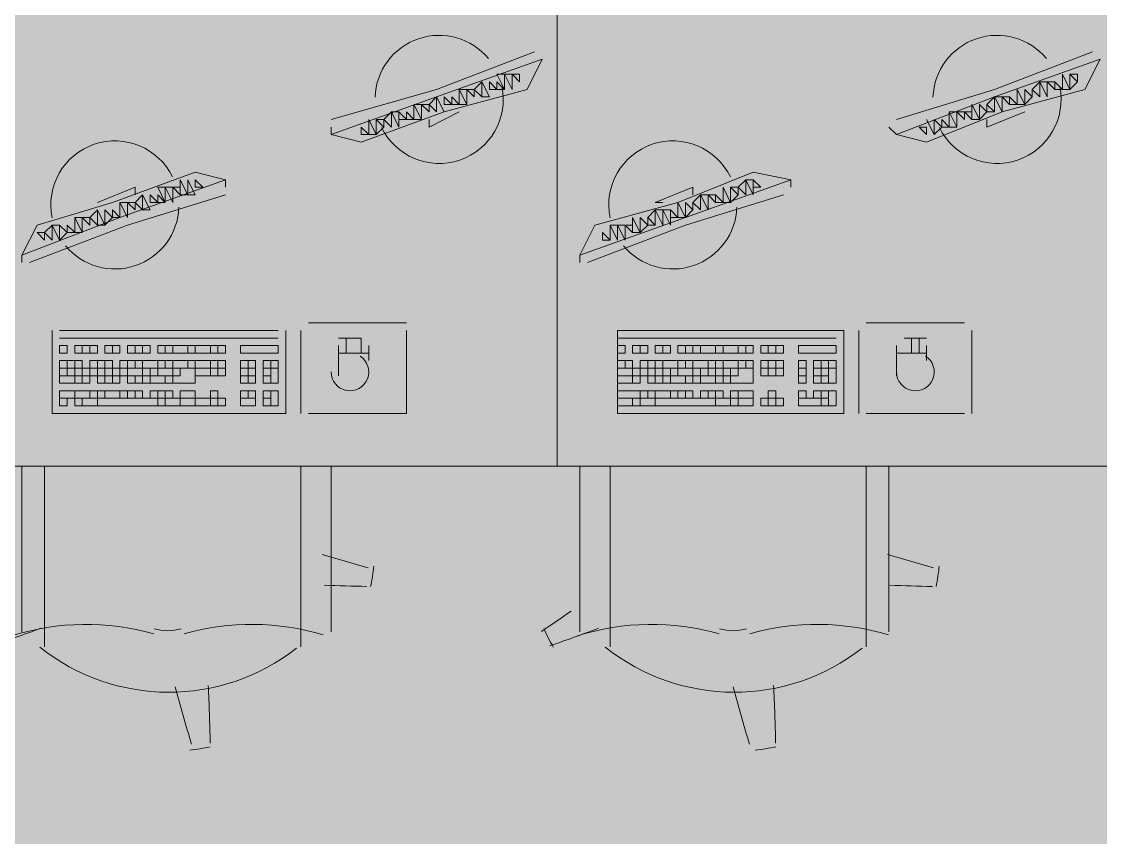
# Model space of a CAD drawing. Header units: millimetres. Extents: x -59 to 47, y 152 to 919.
# Drawn here: x 24.35 to 26.496, y 464.267 to 465.891 of the extents above; entities that cross this region are included whole.
import ezdxf

# ---------------------------------------------------------------- set-up
doc = ezdxf.new("R2010")
doc.units = ezdxf.units.MM
doc.layers.add('PDF_014405$FT-FIXFIT', color=7, linetype='Continuous')
doc.layers.add('PDF_014405$HL-TMP', color=7, linetype='Continuous', true_color=0xe6db59)

msp = doc.modelspace()

# ---------------------------------------------------------------- linework, layer by layer
at = {"layer": 'PDF_014405$FT-FIXFIT', "lineweight": 0}
for points in [[(24.3054, 466.2211), (25.4153, 466.2211), (25.4153, 465.0062), (24.3054, 465.0062)], [(25.4153, 466.2211), (26.5252, 466.2211), (26.5252, 465.0062), (25.4153, 465.0062)], [(25.3103, 465.7861), (25.2953, 465.7861), (25.3103, 465.7561)], [(25.3253, 465.7861), (25.3103, 465.7861), (25.3253, 465.7561), (25.3253, 465.7711)], [(25.3403, 465.7861), (25.3253, 465.7861), (25.3403, 465.7711)], [(26.4202, 465.7861), (26.4202, 465.7561), (26.4352, 465.7561)], [(26.4352, 465.7861), (26.4352, 465.7561), (26.4502, 465.7711)], [(26.4502, 465.7861), (26.4352, 465.7861), (26.4502, 465.7711)], [(25.2653, 465.7711), (25.2503, 465.7561), (25.2653, 465.7411)], [(25.2653, 465.7711), (25.2653, 465.7411), (25.2803, 465.7411)], [(25.2803, 465.7711), (25.2803, 465.7561), (25.2953, 465.7561)], [(25.2953, 465.7711), (25.2953, 465.7561), (25.3103, 465.7561)], [(26.3752, 465.7711), (26.3602, 465.7561), (26.3752, 465.7411)], [(26.3902, 465.7711), (26.3752, 465.7711), (26.3902, 465.7411)], [(26.4052, 465.7711), (26.3902, 465.7711), (26.4052, 465.7561)], [(26.4052, 465.7711), (26.4052, 465.7561), (26.4202, 465.7561)], [(25.2203, 465.7561), (25.2203, 465.7261), (25.2353, 465.7261)], [(25.2353, 465.7561), (25.2203, 465.7561), (25.2353, 465.7261), (25.2353, 465.7411)], [(25.2503, 465.7561), (25.2353, 465.7561), (25.2503, 465.7411)], [(26.3302, 465.7561), (26.3302, 465.7261), (26.3452, 465.7261)], [(26.3452, 465.7561), (26.3452, 465.7261), (26.3602, 465.7411)], [(25.1303, 465.7261), (25.1303, 465.6961), (25.1453, 465.6961)], [(25.1453, 465.7261), (25.1303, 465.7261), (25.1453, 465.6961), (25.1453, 465.7111)], [(25.1603, 465.7261), (25.1453, 465.7261), (25.1603, 465.7111)], [(25.1753, 465.7411), (25.1603, 465.7261), (25.1753, 465.7111)], [(25.1903, 465.7411), (25.1903, 465.7261), (25.2053, 465.7261)], [(25.2053, 465.7411), (25.2053, 465.7261), (25.2203, 465.7261)], [(26.2402, 465.7261), (26.2402, 465.6961), (26.2552, 465.6961)], [(26.2552, 465.7261), (26.2552, 465.6961), (26.2702, 465.7111)], [(26.2852, 465.7411), (26.2702, 465.7261), (26.2852, 465.7111)], [(26.2702, 465.7261), (26.2702, 465.7111), (26.2852, 465.7111)], [(26.3002, 465.7411), (26.2852, 465.7411), (26.3002, 465.7111)], [(26.3152, 465.7411), (26.3002, 465.7411), (26.3152, 465.7261)], [(26.3152, 465.7411), (26.3152, 465.7261), (26.3302, 465.7261)], [(25.0853, 465.7111), (25.0703, 465.6961), (25.0853, 465.6811)], [(25.1003, 465.7111), (25.0853, 465.7111), (25.1003, 465.6811)], [(25.1003, 465.7111), (25.1003, 465.6961), (25.1153, 465.6961)], [(25.1153, 465.7111), (25.1153, 465.6961), (25.1303, 465.6961)], [(26.1952, 465.7111), (26.1952, 465.6961), (26.1952, 465.6811), (26.2102, 465.6811)], [(26.2102, 465.7111), (26.1952, 465.7111), (26.2102, 465.6811)], [(26.2252, 465.7111), (26.2102, 465.7111), (26.2252, 465.6961)], [(26.2402, 465.7111), (26.2252, 465.7111), (26.2402, 465.6961)], [(25.0253, 465.6811), (25.0253, 465.6661), (25.0403, 465.6661)], [(25.0403, 465.6961), (25.0403, 465.6661), (25.0553, 465.6661)], [(25.0553, 465.6961), (25.0553, 465.6661), (25.0703, 465.6811)], [(25.0703, 465.6961), (25.0553, 465.6961), (25.0703, 465.6811)], [(26.1502, 465.6811), (26.1352, 465.6811), (26.1502, 465.6661)], [(26.1652, 465.6961), (26.1652, 465.6661), (26.1802, 465.6811)], [(26.1802, 465.6961), (26.1802, 465.6811), (26.1952, 465.6811)], [(24.6653, 465.5461), (24.6803, 465.5461), (24.6653, 465.5761), (24.6653, 465.5611)], [(24.6803, 465.5461), (24.6953, 465.5461), (24.6803, 465.5761)], [(24.6953, 465.5611), (24.7103, 465.5611), (24.6953, 465.5761)], [(25.7903, 465.5461), (25.7903, 465.5761), (25.7753, 465.5611)], [(25.8052, 465.5461), (25.8052, 465.5761), (25.7903, 465.5761)], [(25.8052, 465.5611), (25.8202, 465.5611), (25.8052, 465.5761)], [(24.6354, 465.5311), (24.6354, 465.5611), (24.6204, 465.5611)], [(24.6504, 465.5311), (24.6504, 465.5461), (24.6504, 465.5611), (24.6354, 465.5611)], [(24.6653, 465.5461), (24.6653, 465.5611), (24.6504, 465.5611)], [(25.7453, 465.5311), (25.7603, 465.5311), (25.7453, 465.5611)], [(25.7753, 465.5461), (25.7753, 465.5611), (25.7603, 465.5611)], [(25.7603, 465.5311), (25.7753, 465.5461), (25.7603, 465.5611)], [(24.5604, 465.5011), (24.5604, 465.5161), (24.5604, 465.5311), (24.5454, 465.5311)], [(24.5754, 465.5161), (24.5754, 465.5311), (24.5604, 465.5311)], [(24.5904, 465.5161), (24.5904, 465.5461), (24.5754, 465.5311)], [(24.5904, 465.5161), (24.6054, 465.5161), (24.5904, 465.5461)], [(24.6054, 465.5311), (24.6204, 465.5311), (24.6054, 465.5461)], [(24.6204, 465.5311), (24.6354, 465.5311), (24.6204, 465.5461)], [(25.6553, 465.5011), (25.6703, 465.5011), (25.6553, 465.5311)], [(25.6703, 465.5011), (25.6853, 465.5161), (25.6703, 465.5311)], [(25.7003, 465.5161), (25.7003, 465.5461), (25.6853, 465.5311)], [(25.7153, 465.5161), (25.7153, 465.5461), (25.7003, 465.5461)], [(25.7303, 465.5311), (25.7303, 465.5461), (25.7153, 465.5461)], [(25.7303, 465.5311), (25.7453, 465.5311), (25.7303, 465.5461)], [(24.5004, 465.4861), (24.5004, 465.5161), (24.4854, 465.5011)], [(24.5004, 465.4861), (24.5154, 465.4861), (24.5004, 465.5161)], [(24.5154, 465.4861), (24.5304, 465.5011), (24.5154, 465.5161)], [(24.5304, 465.5011), (24.5454, 465.5011), (24.5304, 465.5161)], [(25.6103, 465.4861), (25.6103, 465.5161), (25.5953, 465.5011)], [(25.6253, 465.4861), (25.6253, 465.5161), (25.6103, 465.5161)], [(25.6403, 465.4861), (25.6403, 465.5011), (25.6403, 465.5161), (25.6253, 465.5161)], [(25.6403, 465.5011), (25.6553, 465.5011), (25.6403, 465.5161)], [(24.4104, 465.4562), (24.4104, 465.4861), (24.3954, 465.4712)], [(24.4254, 465.4562), (24.4254, 465.4861), (24.4104, 465.4861)], [(24.4254, 465.4562), (24.4404, 465.4712), (24.4254, 465.4861)], [(24.4404, 465.4712), (24.4554, 465.4712), (24.4404, 465.4861)], [(24.4704, 465.4712), (24.4704, 465.4861), (24.4704, 465.5011), (24.4554, 465.5011)], [(24.4554, 465.4712), (24.4704, 465.4712), (24.4554, 465.5011)], [(24.4854, 465.4861), (24.4854, 465.5011), (24.4704, 465.5011)], [(25.5353, 465.4562), (25.5353, 465.4861), (25.5203, 465.4861)], [(25.5203, 465.4562), (25.5203, 465.4861), (25.5203, 465.4712)], [(25.5503, 465.4562), (25.5503, 465.4712), (25.5503, 465.4861), (25.5353, 465.4861)], [(25.5653, 465.4712), (25.5653, 465.4861), (25.5503, 465.4861)], [(25.5653, 465.4712), (25.5803, 465.4712), (25.5653, 465.5011)], [(25.5803, 465.4712), (25.5953, 465.4861), (25.5803, 465.5011)], [(25.5953, 465.4861), (25.6103, 465.4861), (25.5953, 465.5011)], [(24.3954, 465.4562), (24.3954, 465.4712), (24.3804, 465.4712)], [(25.5053, 465.4562), (25.5203, 465.4562), (25.5053, 465.4712)], [(25.5353, 465.1112), (25.9852, 465.1112), (25.9852, 465.2762), (25.5353, 465.2762)], [(24.4254, 465.2312), (24.4404, 465.2312), (24.4404, 465.2462), (24.4254, 465.2462)], [(24.4554, 465.2312), (24.4704, 465.2312), (24.4704, 465.2462), (24.4554, 465.2462)], [(24.4704, 465.2312), (24.4854, 465.2312), (24.4854, 465.2462), (24.4704, 465.2462)], [(24.4854, 465.2312), (24.5004, 465.2312), (24.5004, 465.2462), (24.4854, 465.2462)], [(24.5154, 465.2312), (24.5304, 465.2312), (24.5304, 465.2462), (24.5154, 465.2462)], [(24.5304, 465.2312), (24.5454, 465.2312), (24.5454, 465.2462), (24.5304, 465.2462)], [(24.5604, 465.2312), (24.5754, 465.2312), (24.5754, 465.2462), (24.5604, 465.2462)], [(24.5754, 465.2312), (24.5904, 465.2312), (24.5904, 465.2462), (24.5754, 465.2462)], [(24.5904, 465.2312), (24.6054, 465.2312), (24.6054, 465.2462), (24.5904, 465.2462)], [(24.6204, 465.2312), (24.6354, 465.2312), (24.6354, 465.2462), (24.6204, 465.2462)], [(24.6354, 465.2312), (24.6504, 465.2312), (24.6504, 465.2462), (24.6354, 465.2462)], [(24.6504, 465.2312), (24.6803, 465.2312), (24.6803, 465.2462), (24.6504, 465.2462)], [(24.6803, 465.2312), (24.6953, 465.2312), (24.6953, 465.2462), (24.6803, 465.2462)], [(24.6953, 465.2312), (24.7253, 465.2312), (24.7253, 465.2462), (24.6953, 465.2462)], [(24.7253, 465.2312), (24.7403, 465.2312), (24.7403, 465.2462), (24.7253, 465.2462)], [(24.7403, 465.2312), (24.7553, 465.2312), (24.7553, 465.2462), (24.7403, 465.2462)], [(24.7853, 465.2462), (24.8603, 465.2462), (24.8603, 465.2312), (24.7853, 465.2312)], [(25.5353, 465.2312), (25.5503, 465.2312), (25.5503, 465.2462), (25.5353, 465.2462)], [(25.5653, 465.2312), (25.5803, 465.2312), (25.5803, 465.2462), (25.5653, 465.2462)], [(25.5803, 465.2312), (25.5953, 465.2312), (25.5953, 465.2462), (25.5803, 465.2462)], [(25.6103, 465.2312), (25.6253, 465.2312), (25.6253, 465.2462), (25.6103, 465.2462)], [(25.6253, 465.2312), (25.6403, 465.2312), (25.6403, 465.2462), (25.6253, 465.2462)], [(25.6553, 465.2312), (25.6703, 465.2312), (25.6703, 465.2462), (25.6553, 465.2462)], [(25.6703, 465.2312), (25.6853, 465.2312), (25.6853, 465.2462), (25.6703, 465.2462)], [(25.6853, 465.2312), (25.7003, 465.2312), (25.7003, 465.2462), (25.6853, 465.2462)], [(25.7003, 465.2312), (25.7303, 465.2312), (25.7303, 465.2462), (25.7003, 465.2462)], [(25.7303, 465.2312), (25.7453, 465.2312), (25.7453, 465.2462), (25.7303, 465.2462)], [(25.7453, 465.2312), (25.7753, 465.2312), (25.7753, 465.2462), (25.7453, 465.2462)], [(25.7753, 465.2312), (25.7903, 465.2312), (25.7903, 465.2462), (25.7753, 465.2462)], [(25.7903, 465.2312), (25.8052, 465.2312), (25.8052, 465.2462), (25.7903, 465.2462)], [(25.8202, 465.2312), (25.8352, 465.2312), (25.8352, 465.2462), (25.8202, 465.2462)], [(25.8352, 465.2312), (25.8502, 465.2312), (25.8502, 465.2462), (25.8352, 465.2462)], [(25.8502, 465.2312), (25.8652, 465.2312), (25.8652, 465.2462), (25.8502, 465.2462)], [(25.8952, 465.2462), (25.9702, 465.2462), (25.9702, 465.2312), (25.8952, 465.2312)], [(24.4254, 465.2012), (24.4404, 465.2012), (24.4404, 465.2162), (24.4254, 465.2162)], [(24.4404, 465.2012), (24.4554, 465.2012), (24.4554, 465.2162), (24.4404, 465.2162)], [(24.4554, 465.2012), (24.4704, 465.2012), (24.4704, 465.2162), (24.4554, 465.2162)], [(24.4854, 465.2012), (24.5004, 465.2012), (24.5004, 465.2162), (24.4854, 465.2162)], [(24.5004, 465.2012), (24.5154, 465.2012), (24.5154, 465.2162), (24.5004, 465.2162)], [(24.5154, 465.2012), (24.5304, 465.2012), (24.5304, 465.2162), (24.5154, 465.2162)], [(24.5454, 465.2012), (24.5604, 465.2012), (24.5604, 465.2162), (24.5454, 465.2162)], [(24.5604, 465.2012), (24.5754, 465.2012), (24.5754, 465.2162), (24.5604, 465.2162)], [(24.5754, 465.2012), (24.5904, 465.2012), (24.5904, 465.2162), (24.5754, 465.2162)], [(24.5904, 465.2012), (24.6204, 465.2012), (24.6204, 465.2162), (24.5904, 465.2162)], [(24.6204, 465.2012), (24.6354, 465.2012), (24.6354, 465.2162), (24.6204, 465.2162)], [(24.6354, 465.2012), (24.6504, 465.2012), (24.6504, 465.2162), (24.6354, 465.2162)], [(24.6504, 465.2012), (24.6803, 465.2012), (24.6803, 465.2162), (24.6504, 465.2162)], [(24.6803, 465.2012), (24.6953, 465.2012), (24.6953, 465.2162), (24.6803, 465.2162)], [(24.6953, 465.2012), (24.7253, 465.2012), (24.7253, 465.2162), (24.6953, 465.2162)], [(24.7253, 465.2012), (24.7403, 465.2012), (24.7403, 465.2162), (24.7253, 465.2162)], [(24.7403, 465.2012), (24.7553, 465.2012), (24.7553, 465.2162), (24.7403, 465.2162)], [(24.7853, 465.2012), (24.8003, 465.2012), (24.8003, 465.2162), (24.7853, 465.2162)], [(24.8003, 465.2012), (24.8153, 465.2012), (24.8153, 465.2162), (24.8003, 465.2162)], [(24.8303, 465.2012), (24.8453, 465.2012), (24.8453, 465.2162), (24.8303, 465.2162)], [(24.8453, 465.2012), (24.8603, 465.2012), (24.8603, 465.2162), (24.8453, 465.2162)], [(25.5353, 465.2012), (25.5503, 465.2012), (25.5503, 465.2162), (25.5353, 465.2162)], [(25.5503, 465.2012), (25.5653, 465.2012), (25.5653, 465.2162), (25.5503, 465.2162)], [(25.5803, 465.2012), (25.5953, 465.2012), (25.5953, 465.2162), (25.5803, 465.2162)], [(25.5953, 465.2012), (25.6103, 465.2012), (25.6103, 465.2162), (25.5953, 465.2162)], [(25.6103, 465.2012), (25.6253, 465.2012), (25.6253, 465.2162), (25.6103, 465.2162)], [(25.6253, 465.2012), (25.6553, 465.2012), (25.6553, 465.2162), (25.6253, 465.2162)], [(25.6553, 465.2012), (25.6703, 465.2012), (25.6703, 465.2162), (25.6553, 465.2162)], [(25.6703, 465.2012), (25.6853, 465.2012), (25.6853, 465.2162), (25.6703, 465.2162)], [(25.6853, 465.2012), (25.7153, 465.2012), (25.7153, 465.2162), (25.6853, 465.2162)], [(25.7153, 465.2012), (25.7303, 465.2012), (25.7303, 465.2162), (25.7153, 465.2162)], [(25.7303, 465.2012), (25.7453, 465.2012), (25.7453, 465.2162), (25.7303, 465.2162)], [(25.7453, 465.2012), (25.7753, 465.2012), (25.7753, 465.2162), (25.7453, 465.2162)], [(25.7753, 465.2012), (25.7903, 465.2012), (25.7903, 465.2162), (25.7753, 465.2162)], [(25.7903, 465.2012), (25.8052, 465.2012), (25.8052, 465.2162), (25.7903, 465.2162)], [(25.8202, 465.2012), (25.8352, 465.2012), (25.8352, 465.2162), (25.8202, 465.2162)], [(25.8352, 465.2012), (25.8502, 465.2012), (25.8502, 465.2162), (25.8352, 465.2162)], [(25.8502, 465.2012), (25.8652, 465.2012), (25.8652, 465.2162), (25.8502, 465.2162)], [(25.8952, 465.2012), (25.9102, 465.2012), (25.9102, 465.2162), (25.8952, 465.2162)], [(25.9252, 465.2012), (25.9402, 465.2012), (25.9402, 465.2162), (25.9252, 465.2162)], [(25.9402, 465.2012), (25.9552, 465.2012), (25.9552, 465.2162), (25.9402, 465.2162)], [(25.9552, 465.2012), (25.9702, 465.2012), (25.9702, 465.2162), (25.9552, 465.2162)], [(24.4254, 465.1862), (24.4404, 465.1862), (24.4404, 465.2012), (24.4254, 465.2012)], [(24.4254, 465.1712), (24.4554, 465.1712), (24.4554, 465.1862), (24.4254, 465.1862)], [(24.4554, 465.1862), (24.4704, 465.1862), (24.4704, 465.2012), (24.4554, 465.2012)], [(24.4554, 465.1712), (24.4704, 465.1712), (24.4704, 465.1862), (24.4554, 465.1862)], [(24.4704, 465.1862), (24.4854, 465.1862), (24.4854, 465.2012), (24.4704, 465.2012)], [(24.4704, 465.1712), (24.4854, 465.1712), (24.4854, 465.1862), (24.4704, 465.1862)], [(24.4854, 465.1862), (24.5004, 465.1862), (24.5004, 465.2012), (24.4854, 465.2012)], [(24.5004, 465.1712), (24.5154, 465.1712), (24.5154, 465.1862), (24.5004, 465.1862)], [(24.5154, 465.1862), (24.5304, 465.1862), (24.5304, 465.2012), (24.5154, 465.2012)], [(24.5154, 465.1712), (24.5304, 465.1712), (24.5304, 465.1862), (24.5154, 465.1862)], [(24.5304, 465.1862), (24.5454, 465.1862), (24.5454, 465.2012), (24.5304, 465.2012)], [(24.5304, 465.1712), (24.5454, 465.1712), (24.5454, 465.1862), (24.5304, 465.1862)], [(24.5454, 465.1862), (24.5604, 465.1862), (24.5604, 465.2012), (24.5454, 465.2012)], [(24.5604, 465.1862), (24.5904, 465.1862), (24.5904, 465.2012), (24.5604, 465.2012)], [(24.5604, 465.1712), (24.5754, 465.1712), (24.5754, 465.1862), (24.5604, 465.1862)], [(24.5754, 465.1712), (24.5904, 465.1712), (24.5904, 465.1862), (24.5754, 465.1862)], [(24.5904, 465.1862), (24.6054, 465.1862), (24.6054, 465.2012), (24.5904, 465.2012)], [(24.5904, 465.1712), (24.6054, 465.1712), (24.6054, 465.1862), (24.5904, 465.1862)], [(24.6054, 465.1862), (24.6204, 465.1862), (24.6204, 465.2012), (24.6054, 465.2012)], [(24.6054, 465.1712), (24.6354, 465.1712), (24.6354, 465.1862), (24.6054, 465.1862)], [(24.6204, 465.1862), (24.6504, 465.1862), (24.6504, 465.2012), (24.6204, 465.2012)], [(24.6354, 465.1712), (24.6504, 465.1712), (24.6504, 465.1862), (24.6354, 465.1862)], [(24.6653, 465.1712), (24.6953, 465.1712), (24.6953, 465.2012), (24.6653, 465.2012), (24.6653, 465.1862), (24.6504, 465.1862), (24.6504, 465.1712)], [(24.6504, 465.1862), (24.6653, 465.1862), (24.6653, 465.2012), (24.6504, 465.2012)], [(24.6953, 465.1862), (24.7253, 465.1862), (24.7253, 465.2012), (24.6953, 465.2012)], [(24.7253, 465.1862), (24.7403, 465.1862), (24.7403, 465.2012), (24.7253, 465.2012)], [(24.7403, 465.1862), (24.7553, 465.1862), (24.7553, 465.2012), (24.7403, 465.2012)], [(24.7853, 465.1862), (24.8003, 465.1862), (24.8003, 465.2012), (24.7853, 465.2012)], [(24.7853, 465.1712), (24.8003, 465.1712), (24.8003, 465.1862), (24.7853, 465.1862)], [(24.8003, 465.1862), (24.8153, 465.1862), (24.8153, 465.2012), (24.8003, 465.2012)], [(24.8003, 465.1712), (24.8153, 465.1712), (24.8153, 465.1862), (24.8003, 465.1862)], [(24.8303, 465.1862), (24.8453, 465.1862), (24.8453, 465.2012), (24.8303, 465.2012)], [(24.8303, 465.1712), (24.8453, 465.1712), (24.8453, 465.1862), (24.8303, 465.1862)], [(24.8453, 465.1712), (24.8603, 465.1712), (24.8603, 465.2012), (24.8453, 465.2012)], [(25.5353, 465.1862), (25.5653, 465.1862), (25.5653, 465.2012), (25.5353, 465.2012)], [(25.5353, 465.1712), (25.5653, 465.1712), (25.5653, 465.1862), (25.5353, 465.1862)], [(25.5653, 465.1862), (25.5803, 465.1862), (25.5803, 465.2012), (25.5653, 465.2012)], [(25.5653, 465.1712), (25.5803, 465.1712), (25.5803, 465.1862), (25.5653, 465.1862)], [(25.5803, 465.1862), (25.5953, 465.1862), (25.5953, 465.2012), (25.5803, 465.2012)], [(25.5953, 465.1712), (25.6103, 465.1712), (25.6103, 465.1862), (25.5953, 465.1862)], [(25.6103, 465.1862), (25.6253, 465.1862), (25.6253, 465.2012), (25.6103, 465.2012)], [(25.6103, 465.1712), (25.6253, 465.1712), (25.6253, 465.1862), (25.6103, 465.1862)], [(25.6253, 465.1862), (25.6403, 465.1862), (25.6403, 465.2012), (25.6253, 465.2012)], [(25.6253, 465.1712), (25.6403, 465.1712), (25.6403, 465.1862), (25.6253, 465.1862)], [(25.6403, 465.1862), (25.6553, 465.1862), (25.6553, 465.2012), (25.6403, 465.2012)], [(25.6403, 465.1712), (25.6703, 465.1712), (25.6703, 465.1862), (25.6403, 465.1862)], [(25.6553, 465.1862), (25.6853, 465.1862), (25.6853, 465.2012), (25.6553, 465.2012)], [(25.6703, 465.1712), (25.6853, 465.1712), (25.6853, 465.1862), (25.6703, 465.1862)], [(25.6853, 465.1862), (25.7003, 465.1862), (25.7003, 465.2012), (25.6853, 465.2012)], [(25.6853, 465.1712), (25.7003, 465.1712), (25.7003, 465.1862), (25.6853, 465.1862)], [(25.7003, 465.1862), (25.7153, 465.1862), (25.7153, 465.2012), (25.7003, 465.2012)], [(25.7003, 465.1712), (25.7303, 465.1712), (25.7303, 465.1862), (25.7003, 465.1862)], [(25.7153, 465.1862), (25.7303, 465.1862), (25.7303, 465.2012), (25.7153, 465.2012)], [(25.7303, 465.1712), (25.7453, 465.1712), (25.7453, 465.1862), (25.7303, 465.1862)], [(25.7453, 465.1862), (25.7603, 465.1862), (25.7603, 465.2012), (25.7453, 465.2012)], [(25.7453, 465.1712), (25.7603, 465.1712), (25.7603, 465.1862), (25.7453, 465.1862)], [(25.7903, 465.1712), (25.8052, 465.1712), (25.8052, 465.2012), (25.7753, 465.2012), (25.7753, 465.1862), (25.7603, 465.1862), (25.7603, 465.1712)], [(25.7603, 465.1862), (25.7753, 465.1862), (25.7753, 465.2012), (25.7603, 465.2012)], [(25.8202, 465.1862), (25.8352, 465.1862), (25.8352, 465.2012), (25.8202, 465.2012)], [(25.8352, 465.1862), (25.8502, 465.1862), (25.8502, 465.2012), (25.8352, 465.2012)], [(25.8502, 465.1862), (25.8652, 465.1862), (25.8652, 465.2012), (25.8502, 465.2012)], [(25.8952, 465.1862), (25.9102, 465.1862), (25.9102, 465.2012), (25.8952, 465.2012)], [(25.8952, 465.1712), (25.9102, 465.1712), (25.9102, 465.1862), (25.8952, 465.1862)], [(25.9252, 465.1862), (25.9402, 465.1862), (25.9402, 465.2012), (25.9252, 465.2012)], [(25.9252, 465.1712), (25.9402, 465.1712), (25.9402, 465.1862), (25.9252, 465.1862)], [(25.9402, 465.1862), (25.9552, 465.1862), (25.9552, 465.2012), (25.9402, 465.2012)], [(25.9402, 465.1712), (25.9552, 465.1712), (25.9552, 465.1862), (25.9402, 465.1862)], [(25.9552, 465.1712), (25.9702, 465.1712), (25.9702, 465.2012), (25.9552, 465.2012)], [(24.4254, 465.1412), (24.4554, 465.1412), (24.4554, 465.1562), (24.4254, 465.1562)], [(24.4554, 465.1412), (24.4854, 465.1412), (24.4854, 465.1562), (24.4554, 465.1562)], [(24.4854, 465.1412), (24.5004, 465.1412), (24.5004, 465.1562), (24.4854, 465.1562)], [(24.5004, 465.1412), (24.5154, 465.1412), (24.5154, 465.1562), (24.5004, 465.1562)], [(24.5154, 465.1412), (24.5454, 465.1412), (24.5454, 465.1562), (24.5154, 465.1562)], [(24.5454, 465.1412), (24.5604, 465.1412), (24.5604, 465.1562), (24.5454, 465.1562)], [(24.5604, 465.1412), (24.5754, 465.1412), (24.5754, 465.1562), (24.5604, 465.1562)], [(24.5754, 465.1412), (24.5904, 465.1412), (24.5904, 465.1562), (24.5754, 465.1562)], [(24.6054, 465.1412), (24.6204, 465.1412), (24.6204, 465.1562), (24.6054, 465.1562)], [(24.6204, 465.1412), (24.6354, 465.1412), (24.6354, 465.1562), (24.6204, 465.1562)], [(24.6354, 465.1412), (24.6504, 465.1412), (24.6504, 465.1562), (24.6354, 465.1562)], [(24.6653, 465.1412), (24.6953, 465.1412), (24.6953, 465.1562), (24.6653, 465.1562)], [(24.7253, 465.1412), (24.7403, 465.1412), (24.7403, 465.1562), (24.7253, 465.1562)], [(24.7853, 465.1412), (24.8003, 465.1412), (24.8003, 465.1562), (24.7853, 465.1562)], [(24.8003, 465.1412), (24.8153, 465.1412), (24.8153, 465.1562), (24.8003, 465.1562)], [(24.8303, 465.1412), (24.8453, 465.1412), (24.8453, 465.1562), (24.8303, 465.1562)], [(24.8453, 465.1262), (24.8603, 465.1262), (24.8603, 465.1562), (24.8453, 465.1562)], [(25.5353, 465.1412), (25.5803, 465.1412), (25.5803, 465.1562), (25.5353, 465.1562)], [(25.5803, 465.1412), (25.5953, 465.1412), (25.5953, 465.1562), (25.5803, 465.1562)], [(25.5953, 465.1412), (25.6103, 465.1412), (25.6103, 465.1562), (25.5953, 465.1562)], [(25.6103, 465.1412), (25.6403, 465.1412), (25.6403, 465.1562), (25.6103, 465.1562)], [(25.6403, 465.1412), (25.6553, 465.1412), (25.6553, 465.1562), (25.6403, 465.1562)], [(25.6553, 465.1412), (25.6703, 465.1412), (25.6703, 465.1562), (25.6553, 465.1562)], [(25.6703, 465.1412), (25.6853, 465.1412), (25.6853, 465.1562), (25.6703, 465.1562)], [(25.7003, 465.1412), (25.7153, 465.1412), (25.7153, 465.1562), (25.7003, 465.1562)], [(25.7153, 465.1412), (25.7303, 465.1412), (25.7303, 465.1562), (25.7153, 465.1562)], [(25.7303, 465.1412), (25.7453, 465.1412), (25.7453, 465.1562), (25.7303, 465.1562)], [(25.7603, 465.1412), (25.7753, 465.1412), (25.7753, 465.1562), (25.7603, 465.1562)], [(25.7753, 465.1412), (25.8052, 465.1412), (25.8052, 465.1562), (25.7753, 465.1562)], [(25.8352, 465.1412), (25.8502, 465.1412), (25.8502, 465.1562), (25.8352, 465.1562)], [(25.8952, 465.1412), (25.9102, 465.1412), (25.9102, 465.1562), (25.8952, 465.1562)], [(25.9252, 465.1412), (25.9402, 465.1412), (25.9402, 465.1562), (25.9252, 465.1562)], [(25.9402, 465.1412), (25.9552, 465.1412), (25.9552, 465.1562), (25.9402, 465.1562)], [(25.9552, 465.1262), (25.9702, 465.1262), (25.9702, 465.1562), (25.9552, 465.1562)], [(24.4254, 465.1262), (24.4404, 465.1262), (24.4404, 465.1412), (24.4254, 465.1412)], [(24.4554, 465.1262), (24.4704, 465.1262), (24.4704, 465.1412), (24.4554, 465.1412)], [(24.4704, 465.1262), (24.5004, 465.1262), (24.5004, 465.1412), (24.4704, 465.1412)], [(24.5004, 465.1262), (24.6204, 465.1262), (24.6204, 465.1412), (24.5004, 465.1412)], [(24.6354, 465.1262), (24.6204, 465.1262), (24.6204, 465.1412), (24.6354, 465.1412)], [(24.6653, 465.1262), (24.6354, 465.1262), (24.6354, 465.1412), (24.6653, 465.1412)], [(24.6953, 465.1262), (24.6653, 465.1262), (24.6653, 465.1412), (24.6953, 465.1412)], [(24.6953, 465.1262), (24.7253, 465.1262), (24.7253, 465.1412), (24.6953, 465.1412)], [(24.7253, 465.1262), (24.7403, 465.1262), (24.7403, 465.1412), (24.7253, 465.1412)], [(24.7403, 465.1262), (24.7553, 465.1262), (24.7553, 465.1412), (24.7403, 465.1412)], [(24.7853, 465.1262), (24.8153, 465.1262), (24.8153, 465.1412), (24.7853, 465.1412)], [(24.8303, 465.1262), (24.8453, 465.1262), (24.8453, 465.1412), (24.8303, 465.1412)], [(25.5353, 465.1262), (25.5653, 465.1262), (25.5653, 465.1412), (25.5353, 465.1412)], [(25.5653, 465.1262), (25.5803, 465.1262), (25.5803, 465.1412), (25.5653, 465.1412)], [(25.5803, 465.1262), (25.6103, 465.1262), (25.6103, 465.1412), (25.5803, 465.1412)], [(25.6103, 465.1262), (25.7303, 465.1262), (25.7303, 465.1412), (25.6103, 465.1412)], [(25.7603, 465.1262), (25.7303, 465.1262), (25.7303, 465.1412), (25.7603, 465.1412)], [(25.7753, 465.1262), (25.7603, 465.1262), (25.7603, 465.1412), (25.7753, 465.1412)], [(25.8052, 465.1262), (25.7753, 465.1262), (25.7753, 465.1412), (25.8052, 465.1412)], [(25.8202, 465.1262), (25.8352, 465.1262), (25.8352, 465.1412), (25.8202, 465.1412)], [(25.8352, 465.1262), (25.8502, 465.1262), (25.8502, 465.1412), (25.8352, 465.1412)], [(25.8502, 465.1262), (25.8652, 465.1262), (25.8652, 465.1412), (25.8502, 465.1412)], [(25.8952, 465.1262), (25.9402, 465.1262), (25.9402, 465.1412), (25.8952, 465.1412)], [(25.9402, 465.1262), (25.9552, 465.1262), (25.9552, 465.1412), (25.9402, 465.1412)]]:
    msp.add_lwpolyline(points, close=True, dxfattribs=at)
for points in [[(25.3703, 465.8311), (25.1753, 465.7561), (24.9653, 465.6961)], [(26.4802, 465.8311), (26.2852, 465.7561), (26.0902, 465.6961)], [(24.9653, 465.6811), (24.9653, 465.6661), (25.0253, 465.6511), (25.1903, 465.7111), (25.3553, 465.7561), (25.3853, 465.8161), (25.1753, 465.7411), (24.9653, 465.6661)], [(25.3703, 465.8161), (25.3703, 465.8161)], [(26.0752, 465.6811), (26.0902, 465.6661), (26.1502, 465.6511), (26.3002, 465.7111), (26.4652, 465.7561), (26.4952, 465.8161), (26.2852, 465.7411), (26.0902, 465.6661)], [(26.4802, 465.8161), (26.4802, 465.8161)], [(26.3602, 465.7561), (26.3602, 465.7411), (26.3602, 465.7561)], [(25.1753, 465.7411), (25.1903, 465.7111), (25.1753, 465.7411)], [(25.2203, 465.7111), (25.1603, 465.6811), (25.1603, 465.6961)], [(25.2203, 465.7111), (25.2203, 465.7111)], [(26.3452, 465.7111), (26.2702, 465.6811), (26.2702, 465.6961)], [(26.3452, 465.7111), (26.3452, 465.7111)], [(24.9803, 465.6811), (24.9803, 465.6811)], [(26.0902, 465.6811), (26.0902, 465.6811)], [(26.1502, 465.6961), (26.1652, 465.6661), (26.1502, 465.6961)], [(24.7553, 465.5761), (24.6953, 465.5911), (24.5304, 465.5311), (24.3804, 465.4861), (24.3504, 465.4262), (24.3504, 465.4112)], [(24.3504, 465.4262), (24.5454, 465.5011), (24.7553, 465.5761), (24.7553, 465.5611)], [(25.8802, 465.5761), (25.8052, 465.5911), (25.6553, 465.5311), (25.4903, 465.4861), (25.4603, 465.4262), (25.4603, 465.4112)], [(25.4603, 465.4262), (25.6703, 465.5011), (25.8802, 465.5761), (25.8802, 465.5611)], [(24.5004, 465.5311), (24.5754, 465.5611), (24.5754, 465.5461)], [(25.6253, 465.5311), (25.6103, 465.5311), (25.6853, 465.5611), (25.6853, 465.5461)], [(25.8652, 465.5611), (25.8652, 465.5611)], [(24.3654, 465.4112), (24.5604, 465.4861), (24.7553, 465.5461)], [(24.5004, 465.5311), (24.5004, 465.5311)], [(24.5454, 465.5011), (24.5454, 465.5311), (24.5454, 465.5011)], [(25.4753, 465.4112), (25.6703, 465.4861), (25.8652, 465.5461)], [(25.6853, 465.5161), (25.6853, 465.5311), (25.6853, 465.5161)], [(24.3504, 465.4262), (24.3504, 465.4262)], [(25.4753, 465.4262), (25.4753, 465.4262)], [(24.4104, 465.2762), (24.4104, 465.1112), (24.8753, 465.1112), (24.8753, 465.2762)], [(24.8603, 465.2762), (24.4254, 465.2762)], [(24.9053, 465.2762), (24.9053, 465.1112)], [(25.1153, 465.2912), (24.9203, 465.2912)], [(24.9203, 465.1112), (25.1153, 465.1112), (25.1153, 465.2762)], [(24.9203, 465.2762), (24.9203, 465.2762)], [(26.0152, 465.2762), (26.0152, 465.1112)], [(26.2252, 465.2912), (26.0302, 465.2912)], [(26.0302, 465.2762), (26.0302, 465.2762)], [(26.2252, 465.2762), (26.2252, 465.2762)], [(26.2402, 465.1112), (26.2402, 465.2762)], [(24.4254, 465.2612), (24.8603, 465.2612), (24.4254, 465.2612)], [(25.0253, 465.2312), (25.0253, 465.2612), (24.9803, 465.2612)], [(24.9953, 465.2312), (24.9953, 465.2612)], [(25.5353, 465.2612), (25.9702, 465.2612), (25.5353, 465.2612)], [(26.1502, 465.2612), (26.1052, 465.2612)], [(26.1202, 465.2312), (26.1202, 465.2612)], [(26.1352, 465.2312), (26.1352, 465.2612)], [(24.9803, 465.2462), (24.9803, 465.1862)], [(24.9803, 465.2312), (25.0403, 465.2312)], [(25.0253, 465.2462), (25.0253, 465.2462)], [(25.0403, 465.2162), (25.0403, 465.2462)], [(26.0902, 465.2462), (26.0902, 465.1862)], [(26.0902, 465.2312), (26.1502, 465.2312)], [(26.1052, 465.2462), (26.1052, 465.2462)], [(26.1502, 465.2162), (26.1502, 465.2462)], [(24.9203, 465.1112), (24.9203, 465.1112)], [(25.1153, 465.1112), (25.1153, 465.1112)], [(26.0302, 465.1112), (26.0302, 465.1112)], [(26.0302, 465.1112), (26.2252, 465.1112)], [(26.2252, 465.1112), (26.2252, 465.1112)], [(24.3504, 464.6762), (24.3504, 465.0062)], [(24.3954, 465.0062), (24.3954, 464.6462)], [(24.9053, 464.6462), (24.9053, 465.0062)], [(24.9653, 465.0062), (24.9653, 464.6762)], [(25.4603, 464.6762), (25.4603, 465.0062)], [(25.5203, 465.0062), (25.5203, 464.6462)], [(26.0302, 464.6462), (26.0302, 465.0062)], [(26.0752, 465.0062), (26.0752, 464.6762)]]:
    msp.add_lwpolyline(points, dxfattribs=at)
for centre, radius, start, end in [((25.1803, 465.7361), 0.1275, 39.5892, 177.984), ((26.2902, 465.7361), 0.1275, 39.5892, 177.984), ((25.1803, 465.7361), 0.1275, 205.9552, 11.6125), ((26.2902, 465.7361), 0.1275, 205.9552, 11.6125), ((24.5353, 465.5261), 0.1275, 25.9552, 191.6125), ((25.6453, 465.5261), 0.1275, 25.9552, 191.6125), ((24.5353, 465.5261), 0.1275, 219.5892, 357.984), ((25.6453, 465.5261), 0.1275, 219.5892, 357.984), ((25.0028, 465.1937), 0.0375, 180.0012, 57.2913), ((26.1277, 465.1937), 0.0375, 179.9967, 57.3025), ((24.0703, 461.6412), 3.3073, 72.9713, 74.6192), ((25.1952, 461.6412), 3.3073, 72.9713, 74.6192), ((24.6403, 464.8512), 0.4125, 348.1348, 353.8639), ((25.7652, 464.8512), 0.4125, 348.1348, 353.8639), ((25.0927, 468.0675), 3.3012, 267.5537, 269.0284), ((26.2176, 468.0682), 3.302, 267.5539, 269.0284), ((27.2924, 461.9549), 3.3244, 123.7945, 125.0295), ((24.4779, 464.2037), 0.4875, 73.9771, 107.6102), ((24.8078, 464.2037), 0.4875, 73.0774, 106.0226), ((25.6028, 464.2037), 0.4875, 73.9771, 107.6102), ((25.9327, 464.2037), 0.4875, 73.0776, 106.0224), ((23.2153, 467.7761), 3.3073, 288.9678, 290.7531), ((24.6403, 464.7762), 0.0975, 253.9762, 286.0238), ((25.7652, 464.8511), 0.4124, 204.1313, 209.8665), ((24.3253, 467.7761), 3.3073, 288.9678, 290.7531), ((25.7652, 464.7762), 0.0975, 253.9762, 286.0238), ((24.6428, 464.9687), 0.4125, 231.4381, 308.0234), ((25.7678, 464.9687), 0.4125, 231.4384, 308.0231), ((27.8505, 465.4212), 3.3076, 194.969, 197.0287), ((21.4142, 464.3986), 3.3111, 0.9733, 2.965), ((28.9605, 465.4212), 3.3076, 194.969, 197.0287), ((22.5391, 464.3986), 3.3111, 0.9733, 2.965), ((24.6403, 464.8512), 0.4125, 276.1361, 281.8652), ((25.7652, 464.8512), 0.4125, 276.1361, 281.8652)]:
    msp.add_arc(centre, radius, start, end, dxfattribs=at)
at = {"layer": 'PDF_014405$HL-TMP', "color": 54, "true_color": 0x999900, "transparency": 33554559}
for points in [[(29.8699, 473.8404), (17.9909, 473.8404), (29.8699, 465.2612)], [(17.9909, 473.8404), (29.8699, 465.2612), (17.9909, 465.2612)], [(29.8699, 465.2612), (17.9459, 465.2612), (29.8699, 461.8115)], [(17.9459, 465.2612), (29.8699, 461.8115), (17.9459, 461.8115)]]:
    msp.add_solid(points, dxfattribs=at)

doc.saveas('drawing.dxf')
